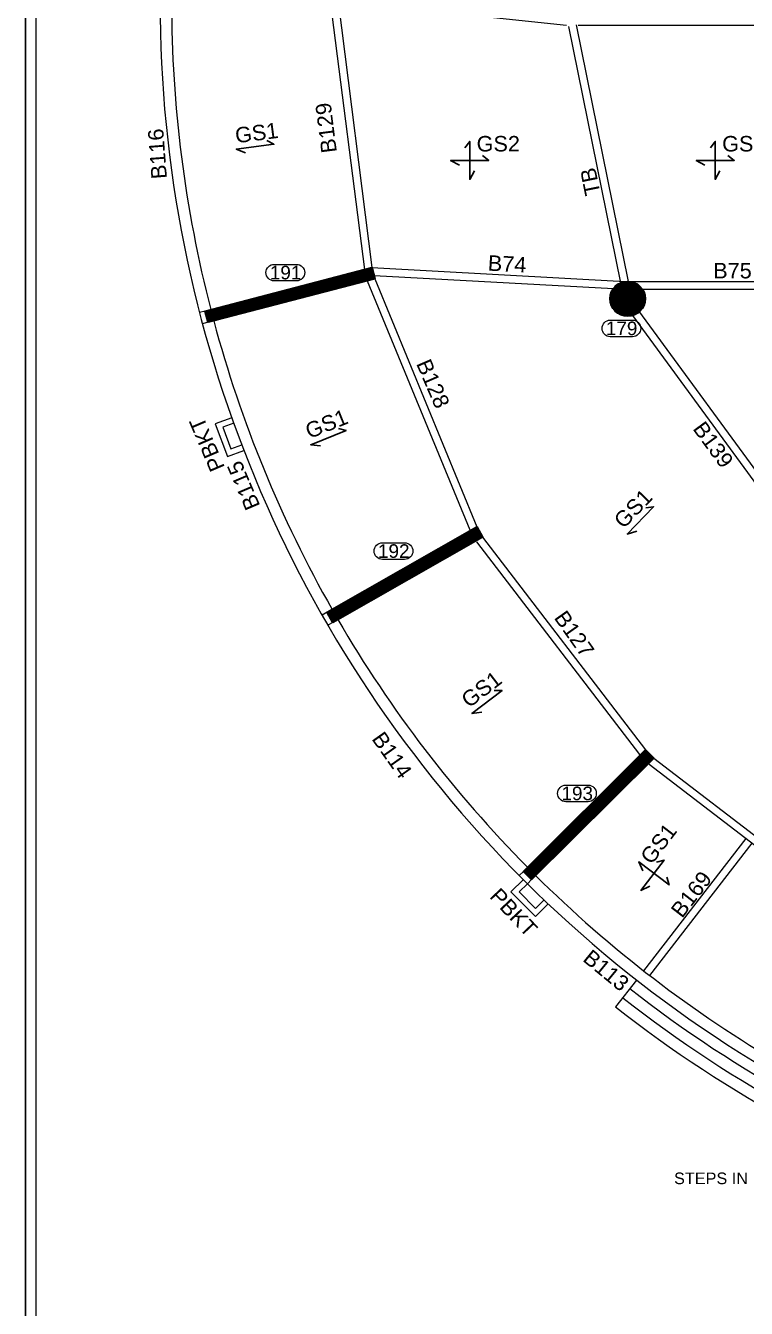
# Model space of a CAD drawing. Header units: millimetres. Extents: x -954 to 225541, y -300291 to -180647.
# Drawn here: x -954 to 17656, y -272749 to -239639 of the extents above; entities that cross this region are included whole.
import ezdxf
from ezdxf.enums import TextEntityAlignment as Align

# ---------------------------------------------------------------- set-up
doc = ezdxf.new("R2010")
doc.units = ezdxf.units.MM
doc.header["$LTSCALE"] = 100
doc.header["$MEASUREMENT"] = 0
for name, color, linetype, lineweight in [('BEAM', 191, 'Continuous', 20), ('BEAM NO (H)', 121, 'Continuous', 20), ('BEAM NO (V)', 121, 'Continuous', 20), ('COL HATCH', 67, 'Continuous', 25), ('colno', 11, 'Continuous', 15), ('COLUMN', 84, 'Continuous', 30), ('SLAB MARK', 241, 'Continuous', 25), ('SLAB NO', 52, 'Continuous', 25), ('SUNK', 251, 'Continuous', 9), ('TEXT', 255, 'Continuous', 25)]:
    doc.layers.add(name, color=color, linetype=linetype, lineweight=lineweight)
doc.styles.add('ARIAL', font='arial.ttf')

msp = doc.modelspace()

# ---------------------------------------------------------------- hatches: boundary and pattern name
at = {"layer": 'COL HATCH'}
h = msp.add_hatch(dxfattribs=at)
h.set_pattern_fill('ANSI31', color=256, scale=100, angle=14.59571, style=0)
h.set_pattern_definition([(59.5957056, (127202.725, -915150.88), (-10.78094673, 6.32623012), [])])
h.paths.add_polyline_path([(3757.9, -247296.6), (3682.3, -247006.3), (7988.6, -245884.9), (8064.2, -246175.2)])
h = msp.add_hatch(dxfattribs=at)
h.set_pattern_fill('ANSI31', color=256, scale=100, style=0)
h.set_pattern_definition([(45, (-46170.95, -917447.999), (-8.83883476, 8.83883476), [])])
edge = h.paths.add_edge_path()
edge.add_arc((14590.2, -246688.9), 450, 0, 360)
h = msp.add_hatch(dxfattribs=at)
h.set_pattern_fill('ANSI31', color=256, scale=100, angle=29.69678, style=0)
h.set_pattern_definition([(74.6967792, (300153.136, -867674.737), (-12.0567823, 3.29909089), [])])
h.paths.add_polyline_path([(6980, -255043.1), (6831.3, -254782.5), (10696.9, -252577.9), (10845.5, -252838.5)])
h = msp.add_hatch(dxfattribs=at)
h.set_pattern_fill('ANSI31', color=256, scale=100, angle=44.79785, style=0)
h.set_pattern_definition([(89.7978528, (454762.572, -776780.562), (-12.4999222, 0.04410159), [])])
h.paths.add_polyline_path([(12108.9, -261682.7), (11897.6, -261469.9), (15055.3, -258334.4), (15266.6, -258547.2)])

# ---------------------------------------------------------------- linework, layer by layer
at = {"color": 8, "lineweight": 9}
msp.add_line((14823.2, -264275.7), (14280.3, -264969.5), dxfattribs=at)
at = {"color": 5}
msp.add_lwpolyline([(-953.5, -300291), (149541.8, -300291), (149541.8, -193995.9), (-953.5, -193995.9)], close=True, dxfattribs=at)
at = {"color": 8, "lineweight": 9}
for points in [[(14650.1, -264497, 0.0817375), (23867.7, -269543.3, 0.0817375)], [(14465.2, -264733.3, 0.1679424), (34641.1, -271671.5, 0.1679424)], [(14280.3, -264969.5, 0.1679424), (34641.5, -271971.5, 0.1679424)]]:
    msp.add_lwpolyline(points, format="xyb", dxfattribs=at)
at = {"layer": 'BEAM'}
for p, q in [((6913.5, -239015.6), (7793.5, -245935.7)), ((7115.2, -239015.6), (7988.6, -245884.9)), ((13015.2, -239638.9), (7115.2, -239015.6)), ((13067.1, -239658.7), (14405.2, -246278.7)), ((13263.2, -239619.1), (14601.2, -246239.1)), ((20215.2, -239638.9), (13315.2, -239638.9)), ((7988.6, -245884.9), (14523.6, -246238.9)), ((7868.9, -246226.1), (10511.9, -252654)), ((8041.6, -246088), (14227, -246423.2)), ((8064.2, -246175.2), (10696.9, -252577.9)), ((14523.6, -246238.9), (20215.2, -246238.9)), ((14964.3, -246438.9), (20215.2, -246438.9)), ((3681.8, -247006.4), (3536, -247044.8)), ((3758.3, -247296.5), (3612.5, -247334.9)), ((14712.8, -247121.9), (20215.2, -254638.9)), ((14874.1, -247003.8), (20215.2, -254300.3)), ((10686.7, -252960.2), (14896.5, -258456)), ((10845.5, -252838.5), (15055.3, -258334.4)), ((6831, -254782.7), (6700.2, -254857.8)), ((6980.3, -255042.9), (6849.6, -255118)), ((15266.6, -258547.2), (20762.8, -262756.5)), ((15145, -258706), (20641.2, -262915.3)), ((15006.7, -264038.3), (17646.7, -260621.9)), ((15164.9, -264160.6), (17804.9, -260744.2)), ((11897.2, -261470.2), (11790.6, -261576.7)), ((12109.3, -261682.4), (12002.6, -261789))]:
    msp.add_line(p, q, dxfattribs=at)
for points in [[(2515.2, -239015.6, 0.4146702), (34640.2, -271090.5, 0.0410936), (39885.2, -270650.5)], [(2815.2, -239015.6, 0.0633307), (3826.6, -246968.7)], [(3903, -247258.8, 0.0636161), (6960.9, -254708.7)], [(7110.3, -254968.8, 0.0636161), (12003.4, -261364.8)], [(12215.4, -261577, 0.0636161), (18605.8, -266477.4)]]:
    msp.add_lwpolyline(points, format="xyb", dxfattribs=at)
for points in [[(4367.8, -249758.6), (3944.3, -249915.9), (4257.6, -250759.6), (4681.1, -250602.3)], [(4420, -249899.2), (4137.1, -250004.3), (4346, -250566.7), (4628.9, -250461.7)], [(12533.8, -262317.8), (12214.1, -262637.1), (11578.1, -262000.3), (11897.7, -261681.1)], [(12427.8, -262211.7), (12214.3, -262424.9), (11790.2, -262000.4), (12003.7, -261787.2)]]:
    msp.add_lwpolyline(points, dxfattribs=at)
at = {"layer": 'colno'}
for points, elevation in [([(5465.7, -246227.5, -1), (5465.7, -245800.1), (6038.3, -245800.1, -1), (6038.3, -246227.5)], -389.1), ([(14142.5, -247667.5, -1), (14142.5, -247240.1), (14715.1, -247240.1, -1), (14715.1, -247667.5)], -1455.5), ([(12995.7, -259671.2, -1), (12995.7, -259243.8), (13568.3, -259243.8, -1), (13568.3, -259671.2)], -1455.5)]:
    msp.add_lwpolyline(points, format="xyb", close=True, dxfattribs=dict(at, elevation=elevation))
msp.add_lwpolyline([(8258.9, -253415.6, -1), (8258.9, -252988.2), (8831.5, -252988.2, -1), (8831.5, -253415.6)], format="xyb", close=True, dxfattribs=at)
at = {"layer": 'COLUMN'}
for points in [[(3757.9, -247296.6), (3682.3, -247006.3), (7988.6, -245884.9), (8064.2, -246175.2)], [(6980, -255043.1), (6831.3, -254782.5), (10696.9, -252577.9), (10845.5, -252838.5)], [(12108.9, -261682.7), (11897.6, -261469.9), (15055.3, -258334.4), (15266.6, -258547.2)]]:
    msp.add_lwpolyline(points, close=True, dxfattribs=at)
msp.add_circle((14590.2, -246688.9), 450, dxfattribs=at)
at = {"layer": 'SLAB MARK', "elevation": 0}
for points in [[(5278.1, -242601.1), (5456, -242702.2), (4482.3, -242826.8), (4721, -242920.1)], [(7121.4, -250038.9), (7318.9, -250092.2), (6407.6, -250456.9), (6662.1, -250487.3)], [(11143.8, -256803.6), (11348.3, -256801.6), (10569, -257398.4), (10822.2, -257359.2)], [(15604.4, -261621.1), (15659.6, -261818.1), (14880.3, -261221.2), (14984.2, -261455.5)], [(15333.2, -261235.2), (15530.1, -261180), (14933.2, -261959.2), (15167.5, -261855.3)]]:
    msp.add_lwpolyline(points, dxfattribs=at)
at = {"layer": 'SLAB MARK'}
for points in [[(10388.8, -242790.2), (10511.6, -242626.6), (10511.6, -243608.2), (10634.4, -243383.2)], [(16728.8, -242790.2), (16851.6, -242626.6), (16851.6, -243608.2), (16974.4, -243383.2)], [(10838.8, -242994.6), (11002.4, -243117.4), (10020.8, -243117.4), (10245.8, -243240.2)], [(17178.8, -242994.6), (17342.4, -243117.4), (16360.8, -243117.4), (16585.8, -243240.2)], [(15059.4, -252088.5), (15261.3, -252055.9), (14580.3, -252762.8), (14824.8, -252686)]]:
    msp.add_lwpolyline(points, dxfattribs=at)
at = {"layer": 'SUNK', "color": 6}
msp.add_lwpolyline([(-687.4, -300024.9), (149275.6, -300024.9), (149275.6, -194262.1), (-687.4, -194262.1)], close=True, dxfattribs=at)

# ---------------------------------------------------------------- texts
at = {"layer": 'BEAM NO (H)', "style": 'ARIAL'}
for s, rotation, p in [('B74', 356.89878, (11478.9, -245788.2)), ('B139', 306.20382, (16802.4, -250453.7))]:
    msp.add_text(s, height=400, rotation=rotation, dxfattribs=at).set_placement(p, align=Align.MIDDLE_CENTER)
msp.add_text('B75', height=400, dxfattribs=at).set_placement((17298.1, -245962.4, 0), align=Align.MIDDLE_CENTER)
at = {"layer": 'BEAM NO (V)', "style": 'ARIAL'}
for s, rotation, p in [('B129', 97.24679, (6803.2, -242279.4)), ('B116', 94.34202, (2447.4, -242948.6)), ('TB', 101.4271, (13625.3, -243666, 0)), ('B128', 293.3921, (9566.3, -248880.2)), ('PBKT', 113.0743, (3727.7, -250447.2)), ('B115', 113.0743, (4670.7, -251512.2)), ('B127', 305.30125, (13214.7, -255341)), ('B114', 305.30125, (8507.2, -258467.4)), ('B169', 52.30553, (16235, -262061.2)), ('PBKT', 313.32195, (11648, -262529.1)), ('B113', 320.63387, (14038.1, -264025.1))]:
    msp.add_text(s, height=400, rotation=rotation, dxfattribs=at).set_placement(p, align=Align.MIDDLE_CENTER)
at = {"layer": 'colno', "style": 'ARIAL'}
for s, p in [('191', (5758.3, -246013.3, -10577.6)), ('179', (14435, -247453.3, -11644)), ('192', (8551.5, -253201.4, -10188.5)), ('193', (13288.2, -259457, -11644))]:
    msp.add_text(s, height=350, dxfattribs=at).set_placement(p, align=Align.MIDDLE_CENTER)
at = {"layer": 'SLAB NO', "style": 'ARIAL'}
for rotation, p in [(7.2956, (4482.2, -242675.9)), (21.81373, (6369.7, -250310.8)), (46.06902, (14485.7, -252645.2, 0)), (37.44354, (10493.1, -257267.9)), (52.54461, (15206.9, -261318))]:
    msp.add_text('GS1', height=400, rotation=rotation, dxfattribs=at).set_placement(p)
for p in [(10690.9, -242886.6, 0), (17030.9, -242886.6, 0)]:
    msp.add_text('GS2', height=400, dxfattribs=at).set_placement(p)
at = {"layer": 'TEXT', "style": 'ARIAL'}
msp.add_text('STEPS IN FILLING', height=300, rotation=0.00358, dxfattribs=at).set_placement((15788.6, -269543.5, -11644))

doc.saveas('drawing.dxf')
